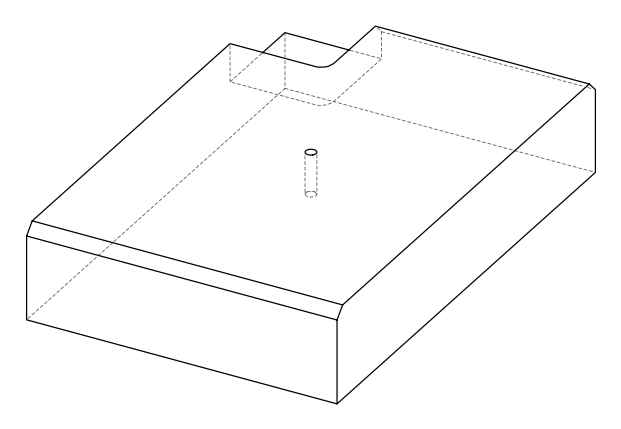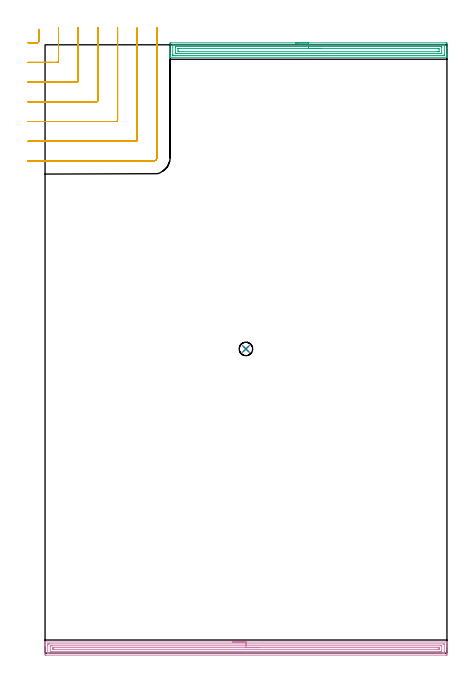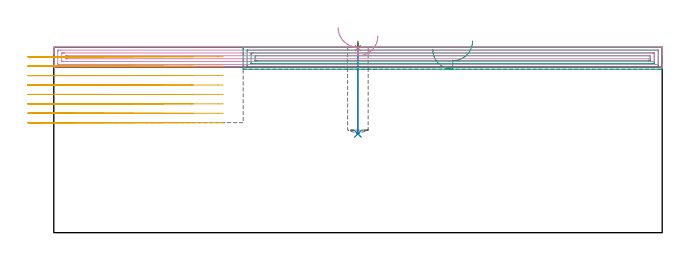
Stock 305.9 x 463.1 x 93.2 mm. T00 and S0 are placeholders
(PLAN: 5 operations, 3 tool changes, 30.9 min)
(1 SPOT_DRILL | STEP1POCKET | NXT0321_9005460120000 | 0.03 min | 2 mm3)
(2 DRILL_BLIND_HOLE_INTO_CENTER | STEP1POCKET | NXT0301_074 | 0.18 min | 3499 mm3)
(3 AREA_MILL | FG_CHAMFER_SURFACE | UGT0205_001 | 7.01 min | 13126 mm3)
(4 AREA_MILL_1 | FG_CHAMFER_SURFACE_1 | UGT0205_001 | 10.01 min | 15311 mm3)
(5 MILL_CORNER_NOTCH_RECTANGULAR | CORNER_NOTCH_RECTANGULAR | UGT0201_094 | Follow Part, ap 5, ae 75% | 13.66 min | 353388 mm3)
(TOOL NXT0321_9005460120000 | NC Spot Drill, 142deg, 12mm, Carbide, Uncoated | D12 PA142 FL30 Z2)
(TOOL NXT0301_074 | Carbide Drill 10.3mm [860.1-1030-031A1-MM 2214] | D10.3 PA140 FL55 Z2)
(TOOL UGT0205_001 | Chamfer Mill 20 x 3 x 45 deg. | D20 FL50 Z2)
(TOOL UGT0201_094 | End mill 20 mm | D20 FL38 Z4)
(OP 1 SPOT_DRILL)
G17 G21 G94 G90
T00 M6
G54
G17 G0 G90 X152.9 Y231.6 S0 M3
G43 Z103.2 H0
G94 G81 G98 Z92.757 F250. R96.2
G80
M5
M2
(OP 2 DRILL_BLIND_HOLE_INTO_CENTER)
G17 G21 G94 G90
T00 M6
G54
G17 G0 G90 X152.9 Y231.6 S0 M3
G43 Z103.2 H1
G94 G81 G98 Z49.7 F250. R95.2
G80
M5
M2
(OP 3 AREA_MILL)
G17 G21 G94 G90
T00 M6
G54
G17 G0 G90 X190.55 Y464.6 S1061 M3
G43 Z103.2 H0
Z92.2
G94 G1 X190.588 Z91.328 F250.
X190.702 Z90.464
X190.891 Z89.612
X191.153 Z88.78
X191.487 Z87.974
X191.89 Z87.2
X192.359 Z86.464
X192.89 Z85.772
X193.479 Z85.129
X194.122 Z84.54
X194.814 Z84.008
X195.55 Z83.54
X196.324 Z83.137
X197.13 Z82.803
X197.962 Z82.541
X198.814 Z82.352
X199.678 Z82.238
X200.55 Z82.2
X305.307
X305.607 Y464.597 Z82.202
X305.89 Y464.591 Z82.206
X305.9 Y464.303 Z82.494
Y456.871 Z89.923
Y456.273 Z90.524
Y455.979 Z90.817
Y455.381 Z91.415
Y455.087 Z91.708
Y454.499 Z92.3
Y453.993 Z92.806
Y453.649 Z93.142
X305.89 Y453.602 Z93.188
X305.753 Y453.6 Z93.2
X95.347
X95.208 Y453.602 Z93.188
X95.206 Y453.605 Z93.185
X95.203 Y453.648 Z93.143
X95.2 Y453.993 Z92.806
Y454.499 Z92.3
Y455.087 Z91.708
Y456.273 Z90.524
Y456.871 Z89.923
Y464.005 Z82.792
X95.202 Y464.306 Z82.491
X95.21 Y464.592 Z82.205
X95.496 Y464.599 Z82.199
X200.55 Y464.6 Z82.2
Y463.186 Z83.614
X303.597 Y463.185 Z83.615
X303.743 Y463.184 Z83.616
X303.839 Y463.18 Z83.62
X303.891 Y463.176 Z83.624
X303.894 Y463.166 Z83.634
X303.897 Y463.113 Z83.687
X303.9 Y462.737 Z84.063
Y455.603 Z91.197
X303.897 Y455.087 Z91.713
X303.894 Y455.041 Z91.759
X303.891 Y455.024 Z91.776
X303.815 Y455.02 Z91.78
X303.67 Y455.015 Z91.785
X303.597 Y455.014 Z91.786
X97.503
X97.357 Y455.016 Z91.784
X97.261 Y455.02 Z91.78
X97.209 Y455.024 Z91.776
X97.206 Y455.034 Z91.766
X97.203 Y455.087 Z91.713
X97.2 Y455.463 Z91.337
Y462.597 Z84.203
X97.203 Y463.113 Z83.687
X97.206 Y463.159 Z83.641
X97.209 Y463.177 Z83.623
X97.285 Y463.18 Z83.62
X97.43 Y463.185 Z83.615
X97.503 Y463.186 Z83.614
X200.55
Y461.772 Z85.028
X300.849 Y461.771 Z85.029
X301.3 Y461.77 Z85.03
X301.741 Y461.767 Z85.033
X301.879 Y461.765 Z85.035
X301.892 Y461.488 Z85.312
X301.898 Y461.329 Z85.471
X301.9 Y461.171 Z85.629
Y456.712 Z90.088
X301.896 Y456.553 Z90.247
X301.89 Y456.448 Z90.352
X301.885 Y456.434 Z90.366
X301.878 Y456.432 Z90.368
X301.851 Y456.43 Z90.37
X301.741 Y456.429 Z90.371
X301.292 Y456.428 Z90.372
X100.251 Y456.429 Z90.371
X99.8
X99.359 Y456.433 Z90.367
X99.221 Y456.435 Z90.365
X99.208 Y456.712 Z90.088
X99.203 Y456.871 Z89.929
X99.2 Y457.029 Z89.771
Y461.488 Z85.312
X99.204 Y461.647 Z85.153
X99.21 Y461.752 Z85.048
X99.215 Y461.766 Z85.034
X99.222 Y461.768 Z85.032
X99.249 Y461.77 Z85.03
X99.359 Y461.771 Z85.029
X99.809 Y461.772 Z85.028
X200.55
Y460.357 Z86.443
X299.147
X299.872 Y460.35 Z86.45
X299.899 Y459.605 Z87.195
Y457.925 Z88.875
X299.895 Y457.873 Z88.927
X299.89 Y457.852 Z88.948
X299.872 Y457.849 Z88.951
X299.066 Y457.843 Z88.957
X298.986
X101.953
X101.228 Y457.85 Z88.95
X101.201 Y458.595 Z88.205
Y460.275 Z86.525
X101.205 Y460.327 Z86.473
X101.21 Y460.348 Z86.452
X101.228 Y460.351 Z86.449
X102.034 Y460.357 Z86.443
X102.114
X200.55
X201.422 Z86.481
X202.287 Z86.595
X203.138 Z86.783
X203.97 Z87.046
X204.776 Z87.38
X205.55 Z87.782
X206.286 Z88.251
X206.978 Z88.782
X207.621 Z89.372
X208.21 Z90.015
X208.742 Z90.707
X209.21 Z91.443
X209.613 Z92.216
X209.947 Z93.022
X210.209 Z93.854
X210.398 Z94.706
X210.512 Z95.571
X210.55 Z96.443
G0 Z103.2
M5
M2
(OP 4 AREA_MILL_1)
G17 G21 G94 G90
T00 M6
G54
G17 G0 G90 X142.95 Y8.5 S1061 M3
G43 Z103.2 H0
G94 G1 X142.988 Z102.328 F250.
X143.102 Z101.463
X143.291 Z100.612
X143.553 Z99.78
X143.887 Z98.974
X144.29 Z98.2
X144.758 Z97.464
X145.29 Z96.772
X145.879 Z96.129
X146.522 Z95.54
X147.214 Z95.008
X147.95 Z94.54
X148.724 Z94.137
X149.53 Z93.803
X150.362 Z93.541
X151.214 Z93.352
X152.078 Z93.238
X152.95 Z93.2
X305.728
X305.89 Y8.497 Z93.188
X305.893 Y8.459 Z93.15
X305.9 Y8.071 Z92.77
Y7.742 Z92.442
Y7.056 Z91.751
Y5.823 Z90.52
Y5.278 Z89.972
Y4.662 Z89.357
Y-0.329 Z84.369
X305.896 Y-0.944 Z83.753
X305.892 Y-1.492 Z83.206
X305.833 Y-1.494 Z83.203
X305.281 Y-1.5 Z83.2
X0.619
X0.281 Y-1.497 Z83.202
X0.01 Y-1.492 Z83.206
X0. Y-1.217 Z83.48
Y5.278 Z89.972
Y5.823 Z90.52
Y6.167 Z90.863
Y6.712 Z91.409
Y7.056 Z91.751
Y7.742 Z92.442
Y8.071 Z92.771
X0.007 Y8.459 Z93.15
X0.01 Y8.497 Z93.188
X0.172 Y8.5 Z93.2
X152.95
Y7.086 Z91.786
X303.464 Y7.085 Z91.785
X303.494 Y7.084 Z91.784
X303.89 Y7.056 Z91.756
X303.899 Y6.653 Z91.353
X303.9 Y0.833 Z85.533
X303.899 Y0.43 Z85.13
X303.89 Y-0.056 Z84.644
X303.523 Y-0.084 Z84.616
X303.494 Y-0.085 Z84.615
X302.631 Y-0.086 Z84.614
X2.436 Y-0.085 Z84.615
X2.406 Y-0.084 Z84.616
X2.01 Y-0.056 Z84.644
X2.001 Y0.347 Z85.047
X2. Y6.167 Z90.867
X2.001 Y6.569 Z91.269
X2.01 Y7.056 Z91.756
X2.377 Y7.084 Z91.784
X2.406 Y7.085 Z91.785
X3.269 Y7.086 Z91.786
X152.95
Y5.672 Z90.372
X301.311 Y5.671 Z90.371
X301.707 Y5.67 Z90.37
X301.838 Y5.668 Z90.368
X301.878 Y5.665 Z90.365
X301.89 Y5.597 Z90.297
X301.896 Y5.47 Z90.17
X301.899 Y5.278 Z89.978
Y1.722 Z86.422
X301.898 Y1.532 Z86.232
X301.89 Y1.345 Z86.045
X301.707 Y1.335 Z86.035
X301.208 Y1.33 Z86.03
X300.814 Y1.329 Z86.029
X300.316 Y1.328 Z86.028
X4.589 Y1.329 Z86.029
X4.193 Y1.33 Z86.03
X4.062 Y1.332 Z86.032
X4.022 Y1.335 Z86.035
X4.01 Y1.403 Z86.103
X4.004 Y1.53 Z86.23
X4.001 Y1.722 Z86.422
Y5.278 Z89.978
X4.002 Y5.468 Z90.168
X4.01 Y5.655 Z90.355
X4.193 Y5.664 Z90.364
X4.692 Y5.67 Z90.37
X5.086 Y5.671 Z90.371
X5.584 Y5.672 Z90.372
X152.95
Y4.257 Z88.957
X299.159
X299.817 Y4.252 Z88.952
X299.89 Y4.25 Z88.95
X299.894 Y4.152 Z88.852
X299.898 Y3.942 Z88.642
X299.9 Y3.52 Z88.22
Y3.5 Z88.2
X299.897 Y3.066 Z87.766
X299.892 Y2.849 Z87.549
X299.887 Y2.75 Z87.45
X299.784 Y2.747 Z87.447
X299.027 Y2.743 Z87.443
X298.895
X6.741
X6.083 Y2.748 Z87.448
X6.01 Y2.75 Z87.45
X6.006 Y2.848 Z87.548
X6.003 Y3.058 Z87.758
X6. Y3.48 Z88.18
Y3.5 Z88.2
X6.003 Y3.934 Z88.634
X6.008 Y4.151 Z88.851
X6.013 Y4.25 Z88.95
X6.116 Y4.253 Z88.953
X6.873 Y4.257 Z88.957
X7.006
X152.95
X153.822 Z88.995
X154.686 Z89.109
X155.538 Z89.298
X156.37 Z89.56
X157.176 Z89.894
X157.95 Z90.297
X158.686 Z90.766
X159.378 Z91.297
X160.021 Z91.886
X160.61 Z92.529
X161.142 Z93.222
X161.61 Z93.957
X162.013 Z94.731
X162.347 Z95.537
X162.609 Z96.369
X162.798 Z97.221
X162.912 Z98.086
X162.95 Z98.957
G0 Z103.2
M5
M2
(OP 5 MILL_CORNER_NOTCH_RECTANGULAR)
G17 G21 G94 G90
T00 M6
G54
G17 G0 G90 X-12.871 Y464.7 S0 M3
G43 Z103.2 H0
Z88.462
G94 G1 X-9.871 F250.
X-5.793 F500.
G3 X-4.8 Y465.693 R1.
G1 Y471.873
Y474.873 F250.
G0 Z103.2
X-13. Y449.7
Z88.462
G1 X-10.
X9.206 F500.
G3 X10.2 Y450.694 R1.
G1 Y473.1
Y476.1 F250.
G0 Z103.2
X-13. Y434.7
Z88.462
G1 X-10.
X24.206 F500.
G3 X25.2 Y435.694 R1.
G1 Y473.1
Y476.1 F250.
G0 Z103.2
X-13. Y419.7
Z88.462
G1 X-10.
X39.206 F500.
G3 X40.2 Y420.694 R1.
G1 Y473.1
Y476.1 F250.
G0 Z103.2
X-13. Y404.7
Z88.462
G1 X-10.
X54.205 F500.
G3 X55.2 Y405.695 R1.
G1 Y473.1
Y476.1 F250.
G0 Z103.2
X-13. Y389.7
Z88.462
G1 X-10.
X69.205 F500.
G3 X70.2 Y390.695 R1.
G1 Y473.1
Y476.1 F250.
G0 Z103.2
X-13. Y374.7
Z88.462
G1 X-10.
X82.6 F500.
G3 X85.2 Y377.3 R2.6
G1 Y473.1
Y476.1 F250.
G0 Z103.2
X-12.871 Y464.7
Z83.725
G1 X-9.871
X-5.793 F500.
G3 X-4.8 Y465.693 R1.
G1 Y471.873
Y474.873 F250.
G0 Z103.2
X-13. Y449.7
Z83.725
G1 X-10.
X9.206 F500.
G3 X10.2 Y450.694 R1.
G1 Y473.1
Y476.1 F250.
G0 Z103.2
X-13. Y434.7
Z83.725
G1 X-10.
X24.206 F500.
G3 X25.2 Y435.694 R1.
G1 Y473.1
Y476.1 F250.
G0 Z103.2
X-13. Y419.7
Z83.725
G1 X-10.
X39.206 F500.
G3 X40.2 Y420.694 R1.
G1 Y473.1
Y476.1 F250.
G0 Z103.2
X-13. Y404.7
Z83.725
G1 X-10.
X54.205 F500.
G3 X55.2 Y405.695 R1.
G1 Y473.1
Y476.1 F250.
G0 Z103.2
X-13. Y389.7
Z83.725
G1 X-10.
X69.205 F500.
G3 X70.2 Y390.695 R1.
G1 Y473.1
Y476.1 F250.
G0 Z103.2
X-13. Y374.7
Z83.725
G1 X-10.
X82.6 F500.
G3 X85.2 Y377.3 R2.6
G1 Y473.1
Y476.1 F250.
G0 Z103.2
X-12.871 Y464.7
Z78.987
G1 X-9.871
X-5.793 F500.
G3 X-4.8 Y465.693 R1.
G1 Y471.873
Y474.873 F250.
G0 Z103.2
X-13. Y449.7
Z78.987
G1 X-10.
X9.206 F500.
G3 X10.2 Y450.694 R1.
G1 Y473.1
Y476.1 F250.
G0 Z103.2
X-13. Y434.7
Z78.987
G1 X-10.
X24.206 F500.
G3 X25.2 Y435.694 R1.
G1 Y473.1
Y476.1 F250.
G0 Z103.2
X-13. Y419.7
Z78.987
G1 X-10.
X39.206 F500.
G3 X40.2 Y420.694 R1.
G1 Y473.1
Y476.1 F250.
G0 Z103.2
X-13. Y404.7
Z78.987
G1 X-10.
X54.205 F500.
G3 X55.2 Y405.695 R1.
G1 Y473.1
Y476.1 F250.
G0 Z103.2
X-13. Y389.7
Z78.987
G1 X-10.
X69.205 F500.
G3 X70.2 Y390.695 R1.
G1 Y473.1
Y476.1 F250.
G0 Z103.2
X-13. Y374.7
Z78.987
G1 X-10.
X82.6 F500.
G3 X85.2 Y377.3 R2.6
G1 Y473.1
Y476.1 F250.
G0 Z103.2
X-12.871 Y464.7
Z74.25
G1 X-9.871
X-5.793 F500.
G3 X-4.8 Y465.693 R1.
G1 Y471.873
Y474.873 F250.
G0 Z103.2
X-13. Y449.7
Z74.25
G1 X-10.
X9.206 F500.
G3 X10.2 Y450.694 R1.
G1 Y473.1
Y476.1 F250.
G0 Z103.2
X-13. Y434.7
Z74.25
G1 X-10.
X24.206 F500.
G3 X25.2 Y435.694 R1.
G1 Y473.1
Y476.1 F250.
G0 Z103.2
X-13. Y419.7
Z74.25
G1 X-10.
X39.206 F500.
G3 X40.2 Y420.694 R1.
G1 Y473.1
Y476.1 F250.
G0 Z103.2
X-13. Y404.7
Z74.25
G1 X-10.
X54.205 F500.
G3 X55.2 Y405.695 R1.
G1 Y473.1
Y476.1 F250.
G0 Z103.2
X-13. Y389.7
Z74.25
G1 X-10.
X69.205 F500.
G3 X70.2 Y390.695 R1.
G1 Y473.1
Y476.1 F250.
G0 Z103.2
X-13. Y374.7
Z74.25
G1 X-10.
X82.6 F500.
G3 X85.2 Y377.3 R2.6
G1 Y473.1
Y476.1 F250.
G0 Z103.2
X-12.871 Y464.7
Z69.512
G1 X-9.871
X-5.793 F500.
G3 X-4.8 Y465.693 R1.
G1 Y471.873
Y474.873 F250.
G0 Z103.2
X-13. Y449.7
Z69.512
G1 X-10.
X9.206 F500.
G3 X10.2 Y450.694 R1.
G1 Y473.1
Y476.1 F250.
G0 Z103.2
X-13. Y434.7
Z69.512
G1 X-10.
X24.206 F500.
G3 X25.2 Y435.694 R1.
G1 Y473.1
Y476.1 F250.
G0 Z103.2
X-13. Y419.7
Z69.512
G1 X-10.
X39.206 F500.
G3 X40.2 Y420.694 R1.
G1 Y473.1
Y476.1 F250.
G0 Z103.2
X-13. Y404.7
Z69.512
G1 X-10.
X54.205 F500.
G3 X55.2 Y405.695 R1.
G1 Y473.1
Y476.1 F250.
G0 Z103.2
X-13. Y389.7
Z69.512
G1 X-10.
X69.205 F500.
G3 X70.2 Y390.695 R1.
G1 Y473.1
Y476.1 F250.
G0 Z103.2
X-13. Y374.7
Z69.512
G1 X-10.
X82.6 F500.
G3 X85.2 Y377.3 R2.6
G1 Y473.1
Y476.1 F250.
G0 Z103.2
X-12.871 Y464.7
Z64.775
G1 X-9.871
X-5.793 F500.
G3 X-4.8 Y465.693 R1.
G1 Y471.873
Y474.873 F250.
G0 Z103.2
X-13. Y449.7
Z64.775
G1 X-10.
X9.206 F500.
G3 X10.2 Y450.694 R1.
G1 Y473.1
Y476.1 F250.
G0 Z103.2
X-13. Y434.7
Z64.775
G1 X-10.
X24.206 F500.
G3 X25.2 Y435.694 R1.
G1 Y473.1
Y476.1 F250.
G0 Z103.2
X-13. Y419.7
Z64.775
G1 X-10.
X39.206 F500.
G3 X40.2 Y420.694 R1.
G1 Y473.1
Y476.1 F250.
G0 Z103.2
X-13. Y404.7
Z64.775
G1 X-10.
X54.205 F500.
G3 X55.2 Y405.695 R1.
G1 Y473.1
Y476.1 F250.
G0 Z103.2
X-13. Y389.7
Z64.775
G1 X-10.
X69.205 F500.
G3 X70.2 Y390.695 R1.
G1 Y473.1
Y476.1 F250.
G0 Z103.2
X-13. Y374.7
Z64.775
G1 X-10.
X82.6 F500.
G3 X85.2 Y377.3 R2.6
G1 Y473.1
Y476.1 F250.
G0 Z103.2
X-12.871 Y464.7
Z60.037
G1 X-9.871
X-5.793 F500.
G3 X-4.8 Y465.693 R1.
G1 Y471.873
Y474.873 F250.
G0 Z103.2
X-13. Y449.7
Z60.037
G1 X-10.
X9.206 F500.
G3 X10.2 Y450.694 R1.
G1 Y473.1
Y476.1 F250.
G0 Z103.2
X-13. Y434.7
Z60.037
G1 X-10.
X24.206 F500.
G3 X25.2 Y435.694 R1.
G1 Y473.1
Y476.1 F250.
G0 Z103.2
X-13. Y419.7
Z60.037
G1 X-10.
X39.206 F500.
G3 X40.2 Y420.694 R1.
G1 Y473.1
Y476.1 F250.
G0 Z103.2
X-13. Y404.7
Z60.037
G1 X-10.
X54.205 F500.
G3 X55.2 Y405.695 R1.
G1 Y473.1
Y476.1 F250.
G0 Z103.2
X-13. Y389.7
Z60.037
G1 X-10.
X69.205 F500.
G3 X70.2 Y390.695 R1.
G1 Y473.1
Y476.1 F250.
G0 Z103.2
X-13. Y374.7
Z60.037
G1 X-10.
X82.6 F500.
G3 X85.2 Y377.3 R2.6
G1 Y473.1
Y476.1 F250.
G0 Z103.2
X-12.871 Y464.7
Z55.3
G1 X-9.871
X-5.793 F500.
G3 X-4.8 Y465.693 R1.
G1 Y471.873
Y474.873 F250.
G0 Z103.2
X-13. Y449.7
Z55.3
G1 X-10.
X9.206 F500.
G3 X10.2 Y450.694 R1.
G1 Y473.1
Y476.1 F250.
G0 Z103.2
X-13. Y434.7
Z55.3
G1 X-10.
X24.206 F500.
G3 X25.2 Y435.694 R1.
G1 Y473.1
Y476.1 F250.
G0 Z103.2
X-13. Y419.7
Z55.3
G1 X-10.
X39.206 F500.
G3 X40.2 Y420.694 R1.
G1 Y473.1
Y476.1 F250.
G0 Z103.2
X-13. Y404.7
Z55.3
G1 X-10.
X54.205 F500.
G3 X55.2 Y405.695 R1.
G1 Y473.1
Y476.1 F250.
G0 Z103.2
X-13. Y389.7
Z55.3
G1 X-10.
X69.205 F500.
G3 X70.2 Y390.695 R1.
G1 Y473.1
Y476.1 F250.
G0 Z103.2
X-13. Y374.7
Z55.3
G1 X-10.
X82.6 F500.
G3 X85.2 Y377.3 R2.6
G1 Y473.1
Y476.1 F250.
G0 Z103.2
M5
M2
